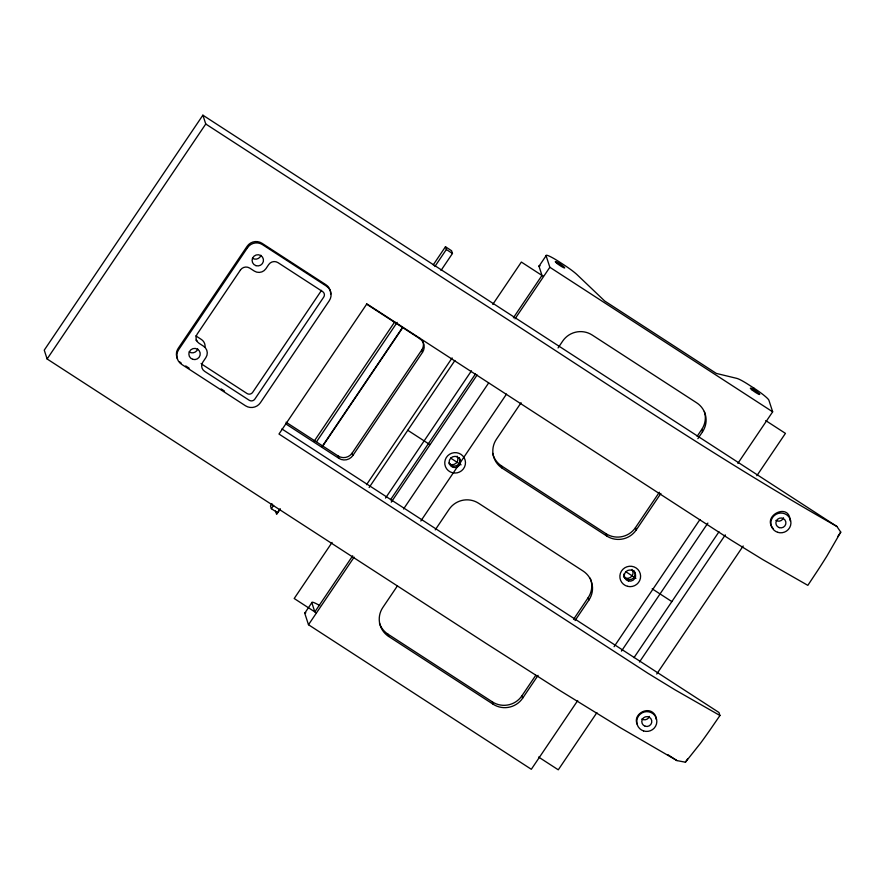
<?xml version="1.0" encoding="UTF-8"?>
<svg xmlns="http://www.w3.org/2000/svg" width="885" height="885" viewBox="0 0 885 885"><rect width="100%" height="100%" fill="white"/><g stroke="black" fill="none" stroke-linecap="round" stroke-linejoin="round"><path stroke-width="1.33" d="M840.75 532.117L827.033 555.846A123.601 18.618 -57 0 1 817.729 570.438L807.839 585.35L762.737 559.574L731.508 540.359L366.866 303.876L278.985 434.037L647.964 673.297L674.868 689.747L719.947 715.511L710.024 729.948A123.635 18.629 -57 0 1 700.489 743.256L685.41 762.206L676.959 760.591L620.761 727.957L559.652 690.389L485.788 643.218L47.115 358.978L44.25 350.139L202.886 115.183L836.9 526.464L840.75 532.117L837.664 536.686M47.115 358.978L205.762 124.011L202.886 115.183M321.543 290.335L252.645 392.376A4.038 3.96 -18 0 1 247.048 393.526L202.422 364.576A6.704 6.582 -18 0 1 201.105 363.458M271.994 503.687L270.467 505.943L271.363 508.698L277.47 512.669L279.771 509.273M314.252 441.084L394.71 321.93M433.23 264.88L445.465 246.76L451.571 250.732L452.467 253.475L441.007 270.467M271.363 508.698L273.653 505.302M316.697 441.549L397.144 322.394M434.889 266.496L446.35 249.515L445.465 246.76M322.04 446.659L402.487 327.505M280.368 508.853L276.629 514.384L275.534 511.01M322.726 446.106L402.797 327.505M286.065 422.222L338.17 456.018A10.056 9.868 -18 0 0 352.097 453.153L421.758 349.984A10.056 9.868 -18 0 0 423.008 341.566M285.667 423.804L338.933 458.364A10.056 9.868 -18 0 0 352.861 455.498L422.51 352.33A10.056 9.868 -18 0 0 419.767 338.645L419.435 337.616M366.523 484.703L452.124 357.916M332.063 542.439L294.196 598.514L316.21 612.785M369.145 487.502L454.912 360.483M492.768 304.407L521.365 262.06L543.368 276.341M577.728 700.544L531.321 769.286L308.489 624.733L304.739 613.194L311.83 602.685A16.76 2.013 34 0 1 319.684 605.528M513.4 317.781L541.985 275.445L538.998 266.23L546.089 255.732A16.76 2.013 34 0 1 558.988 261.672L564.298 265.124A16.76 2.013 34 0 1 577.285 274.881L604.676 301L716.308 373.415L736.829 378.382A16.76 2.013 34 0 1 748.71 384.754L754.02 388.194A16.76 2.013 34 0 1 768.91 400.274L772.66 411.824L737.858 463.375M385.528 498.078L471.451 370.815M352.684 555.813L314.828 611.889L311.83 602.685M390.539 499.737L475.533 373.857M308.489 624.733L354.133 557.141M391.258 502.149L477.126 374.974M515.026 318.832L549.839 267.27L546.089 255.732M403.549 508.997L488.62 382.984M420.829 520.988L506.508 394.091M397.476 585.793L382.829 607.486A21.284 20.886 -18 0 0 388.659 636.448L493.177 704.25A21.284 20.886 -18 0 0 522.648 698.188L538.069 675.355M435.243 529.861L449.115 509.306A21.284 20.886 -18 0 1 478.586 503.244L583.104 571.046A21.284 20.886 -18 0 1 588.934 600.008L575.062 620.562M521.077 402.73L496.408 439.259A21.284 20.886 -18 0 0 502.237 468.22L606.756 536.022A21.284 20.886 -18 0 0 636.226 529.96L660.896 493.432M558.07 347.938L562.694 341.079A21.284 20.886 -18 0 1 592.165 335.017L696.683 402.819A21.284 20.886 -18 0 1 702.513 431.791L697.889 438.639M379.466 623.151A21.284 20.886 -18 0 0 387.895 634.114L492.414 701.916A21.284 20.886 -18 0 0 521.885 695.853L535.768 675.299M573.535 619.367L588.171 597.674A21.284 20.886 -18 0 0 590.24 578.204M492.624 453.419A21.284 20.886 -18 0 0 501.474 465.886L605.993 533.688A21.284 20.886 -18 0 0 635.474 527.626L659.358 492.237M697.126 436.294L701.761 429.446A21.284 20.886 -18 0 0 704.349 411.448M753.135 389.511L754.02 388.194M614.09 646.692L699.947 519.517M621.436 651.117L707.878 523.079M596.91 712.602L558.28 769.817L538.589 757.051M633.992 657.666L718.985 531.785M756.852 475.71L785.438 433.373L765.746 420.596M639.457 662.024L725.302 534.872M656.736 674.016L743.179 545.99M685.41 762.206L687.7 758.81M836.9 526.464C706.352 452.567 582.95 366.932 456.394 286.596L205.762 124.011M549.839 267.27L772.66 411.824M446.35 249.515L452.467 253.475M366.501 304.086L419.767 338.645M407.775 430.287L429.789 444.558M450.631 458.087L461.063 464.846M625.529 571.544L635.95 578.303M652.168 588.824L671.859 601.59M195.806 335.846L201.382 339.475A8.374 8.219 -18 0 1 205.077 346.82M185.717 365.936L189.136 368.149M221.106 388.891L224.536 391.115M281.917 428.971L718.974 712.491L719.947 715.511M667.688 754.573L676.959 760.591M195.917 340.094L196.824 340.858M773.059 528.456C761.664 515.49 789.663 501.928 790.139 520.789M637.167 724.151C632.653 714.682 647.223 705.843 653.96 713.564A11.461 9.746 -24.9 0 1 656.05 717.746L656.183 719.339M701.761 429.446L702.513 431.791M635.474 527.626L636.226 529.96M605.993 533.688L606.756 536.022M588.171 597.674L588.934 600.008M501.474 465.886L502.237 468.22M421.758 349.984L422.51 352.33M521.885 695.853L522.648 698.188M492.414 701.916L493.177 704.25M352.097 453.153L352.861 455.498M338.17 456.018L338.933 458.364M387.895 634.114L388.659 636.448M538.998 266.23A16.76 2.013 34 0 1 540.093 265.832M304.739 613.194A16.76 2.013 34 0 1 305.834 612.796M633.815 570.438A5.697 5.587 -18 0 1 631.403 579.354A5.697 5.587 -18 0 1 623.781 574.1M459.326 457.744A5.697 5.587 -18 0 1 456.837 465.51A5.697 5.587 -18 0 1 449.115 462.744M632.001 569.42A5.697 5.587 -18 0 1 623.571 576.943M457.102 456.151A5.697 5.587 -18 0 1 449.093 463.828M783.479 517.78A5.022 4.934 -18 0 1 775.935 520.38M649.38 716.408A5.022 4.934 -18 0 1 641.835 718.996M181.148 362.972A10.742 10.543 -18 0 1 179.688 361.832M177.487 358.901A10.742 10.543 -18 0 1 178.206 348.347L247.103 246.318A10.742 10.543 -18 0 1 261.971 243.253L325.912 284.727A10.742 10.543 -18 0 1 330.647 294.152M197.742 349A5.697 5.587 -18 0 1 189.191 351.942M260.986 255.334A5.697 5.587 -18 0 1 252.435 258.265M247.534 247.667L178.648 349.697A10.742 10.543 -18 0 0 181.591 364.321L245.521 405.795A10.742 10.543 -18 0 0 260.4 402.73L329.286 300.701A10.742 10.543 -18 0 0 326.344 286.076L262.414 244.603A10.742 10.543 -18 0 0 247.534 247.667M240.443 270.014L197.156 334.121A6.704 6.582 -18 0 0 198.992 343.247L203.583 346.223A8.374 8.219 -18 0 1 205.873 357.617L202.776 362.208A6.704 6.582 -18 0 0 204.612 371.324L249.249 400.274A4.038 3.96 -18 0 0 254.836 399.124L323.733 297.094A4.038 3.96 -18 0 0 322.627 291.596L278.001 262.646A6.704 6.582 -18 0 0 268.708 264.549L265.92 268.697A8.374 8.219 -18 0 1 254.316 271.075L249.725 268.1A6.704 6.582 -18 0 0 240.443 270.014M557.174 263.542A5.697 0.686 34 0 0 564.696 267.945A5.697 0.686 34 0 0 558.092 262.734A5.697 0.686 34 0 0 557.174 263.542M752.206 390.064A5.697 0.686 34 0 0 759.728 394.467A5.697 0.686 34 0 0 753.113 389.256A5.697 0.686 34 0 0 752.206 390.064M628.505 581.014A5.697 5.587 -18 0 0 635.441 574.044A5.697 5.587 -18 0 0 625.916 571.677A5.697 5.587 -18 0 0 628.505 581.014M453.385 467.413A5.697 5.587 -18 0 0 460.322 460.443A5.697 5.587 -18 0 0 450.786 458.076A5.697 5.587 -18 0 0 453.385 467.413M627.598 586.346A10.388 10.2 -18 0 0 640.242 573.635A10.388 10.2 -18 0 0 622.863 569.332A10.388 10.2 -18 0 0 627.598 586.346M452.467 472.745A10.388 10.2 -18 0 0 465.112 460.034A10.388 10.2 -18 0 0 447.744 455.731A10.388 10.2 -18 0 0 452.467 472.745M645.176 726.242A5.022 4.934 -18 0 0 651.714 720.534A5.022 4.934 -18 0 0 643.495 717.857A5.022 4.934 -18 0 0 645.176 726.242M779.276 527.626A5.022 4.934 -18 0 0 785.825 521.918A5.022 4.934 -18 0 0 777.594 519.241A5.022 4.934 -18 0 0 779.276 527.626M777.661 532.316A10.056 9.868 -18 0 0 790.747 520.9A10.056 9.868 -18 0 0 774.286 515.557A10.056 9.868 -18 0 0 777.661 532.316M643.561 730.933A10.056 9.868 -18 0 0 656.648 719.516A10.056 9.868 -18 0 0 640.187 714.173A10.056 9.868 -18 0 0 643.561 730.933M255.953 265.655A5.697 5.587 -18 0 0 263.376 259.183A5.697 5.587 -18 0 0 254.05 256.152A5.697 5.587 -18 0 0 255.953 265.655M192.709 359.321A5.697 5.587 -18 0 0 200.132 352.849A5.697 5.587 -18 0 0 190.806 349.829A5.697 5.587 -18 0 0 192.709 359.321"/></g></svg>
